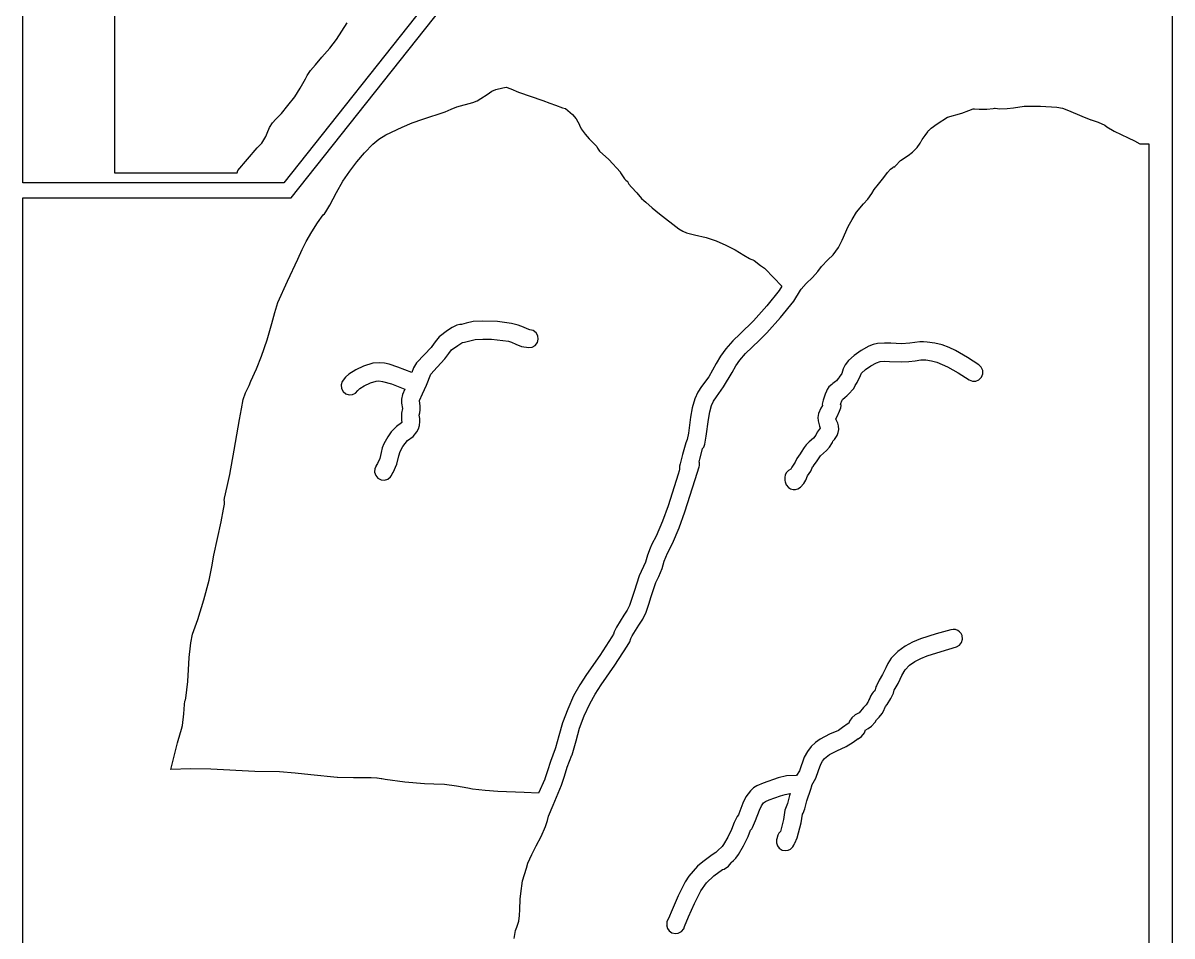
# Model space of a CAD drawing. Extents: x -1 to 629, y 2 to 3679.
# Drawn here: x 132.8 to 439.8, y 1365.2 to 1609 of the extents above; entities that cross this region are included whole.
import ezdxf

# ---------------------------------------------------------------- set-up
doc = ezdxf.new("R2010")
doc.units = 0

msp = doc.modelspace()

# ---------------------------------------------------------------- linework, layer by layer
at = {"layer": 'Calque 1'}
for p, q in [((132.828, 1566.33), (132.828, 2363.48)), ((157.299, 2359.02), (157.299, 1569.02)), ((281.567, 1666.03), (202.541, 1566.33)), ((204.475, 1562.33), (283.493, 1662.02)), ((439.771, 1661.24), (439.771, 1153.48)), ((216.56, 1604.66), (219.40003, 1609.02562)), ((212.647, 1599.92), (214.79409, 1602.31712)), ((214.794, 1602.32), (216.56036, 1604.66156)), ((210.937, 1597.82), (212.647, 1599.92079)), ((208.768, 1595.04), (209.612549, 1596.35498)), ((209.612, 1596.35), (210.9365, 1597.81579)), ((206.877, 1591.59), (208.28379, 1594.09825)), ((208.284, 1594.09), (208.767393, 1595.034561)), ((205.438, 1589.3), (206.87707, 1591.58335)), ((256.787, 1589.96), (258.09, 1590.8)), ((258.09, 1590.8), (259.169, 1591.24)), ((259.169, 1591.24), (261.045, 1591.72)), ((261.045, 1591.72), (261.869, 1591.88)), ((261.869, 1591.88), (261.917, 1591.89)), ((261.914, 1591.9), (263.111, 1591.42)), ((261.917, 1591.89), (261.914, 1591.9)), ((263.111, 1591.42), (265.17, 1590.58)), ((265.17, 1590.58), (271.695, 1588.29)), ((201.853, 1584.87), (203.54236, 1587.00518)), ((203.542, 1587), (205.438, 1589.29923)), ((248.681, 1586.6), (252.987, 1587.82)), ((252.987, 1587.82), (254.143, 1588.28)), ((254.143, 1588.28), (255.145, 1588.83)), ((255.145, 1588.83), (256.787, 1589.96)), ((271.695, 1588.29), (273.605, 1587.65)), ((273.605, 1587.65), (275.071, 1587.09)), ((275.071, 1587.09), (276.944, 1586.39)), ((200.365, 1583.35), (201.85301, 1584.86871)), ((239.65, 1583.32), (245.576, 1585.32)), ((245.576, 1585.32), (247.248, 1586.02)), ((247.248, 1586.02), (248.681, 1586.6)), ((276.944, 1586.39), (277.786, 1586.21)), ((277.786, 1586.21), (279.606, 1584.58)), ((279.606, 1584.58), (280.574, 1583.43)), ((377.076, 1582.12), (379.775, 1583.84)), ((379.775, 1583.84), (383.606, 1584.94)), ((383.606, 1584.94), (385.476, 1585.66)), ((385.476, 1585.66), (386.664, 1586.07)), ((386.664, 1586.07), (386.984, 1586.06)), ((386.984, 1586.06), (388.215, 1586.02)), ((388.215, 1586.02), (389.469, 1585.98)), ((389.469, 1585.98), (389.921, 1585.97)), ((389.921, 1585.97), (390.276, 1585.97)), ((390.276, 1585.97), (390.278, 1585.97)), ((390.278, 1585.97), (391.998, 1586.23)), ((391.998, 1586.23), (392.392, 1586.29)), ((392.392, 1586.29), (392.562, 1586.31)), ((392.562, 1586.31), (392.572, 1586.31)), ((392.572, 1586.31), (393.816, 1586.13)), ((393.816, 1586.13), (395.721, 1586.16)), ((395.721, 1586.16), (397.422, 1586.37)), ((397.422, 1586.37), (400.261, 1586.77)), ((400.261, 1586.77), (402.42, 1586.83)), ((402.42, 1586.83), (402.447, 1586.83)), ((402.447, 1586.83), (404.64, 1586.82)), ((404.64, 1586.82), (404.629, 1586.82)), ((404.629, 1586.82), (408.961, 1586.57)), ((408.961, 1586.57), (410.495, 1586.26)), ((410.495, 1586.26), (412.104, 1585.68)), ((412.104, 1585.68), (415.694, 1584.11)), ((415.694, 1584.11), (418.041, 1583.19)), ((198.046, 1579.61), (198.65798, 1581.07579)), ((198.658, 1581.08), (199.490907, 1582.34206)), ((199.491, 1582.34), (200.364653, 1583.35071)), ((229.766, 1579.12), (234.122, 1581.19)), ((234.122, 1581.19), (236.826, 1582.32)), ((236.826, 1582.32), (239.65, 1583.32)), ((280.574, 1583.43), (281.511, 1581.87)), ((281.511, 1581.87), (281.434, 1581.94)), ((281.434, 1581.94), (281.463, 1581.78)), ((281.463, 1581.78), (281.963, 1580.79)), ((281.963, 1580.79), (283.003, 1579.32)), ((374.861, 1580.43), (375.417, 1580.9)), ((375.417, 1580.9), (377.076, 1582.12)), ((418.041, 1583.19), (418.208, 1583.13)), ((418.208, 1583.13), (420.047, 1582.57)), ((420.047, 1582.57), (421.856, 1581.78)), ((421.856, 1581.78), (422.372, 1581.29)), ((422.372, 1581.29), (424.291, 1580.14)), ((196.657, 1576.97), (197.72777, 1578.74006)), ((197.728, 1578.74), (198.046823, 1579.61577)), ((226.301, 1576.7), (227.899, 1578.01)), ((227.899, 1578.01), (229.766, 1579.12)), ((283.003, 1579.32), (284.083, 1578.1)), ((284.083, 1578.1), (286.091, 1576.06)), ((372.808, 1577.53), (373.054, 1577.89)), ((373.054, 1577.89), (373.816, 1579.01)), ((373.816, 1579.01), (374.501, 1579.99)), ((374.501, 1579.99), (374.726, 1580.31)), ((374.726, 1580.33), (374.861, 1580.43)), ((374.726, 1580.31), (374.726, 1580.33)), ((424.291, 1580.14), (428.064, 1578.37)), ((428.064, 1578.37), (429.757, 1577.57)), ((190.232, 1569.63), (195.39349, 1575.64926)), ((195.393, 1575.65), (196.65638, 1576.96498)), ((224.092, 1574.38), (226.301, 1576.7)), ((286.091, 1576.06), (286.239, 1575.73)), ((286.239, 1575.73), (286.281, 1575.58)), ((286.281, 1575.58), (286.874, 1574.83)), ((286.874, 1574.83), (289.337, 1572.57)), ((370.482, 1574.54), (371.734, 1575.76)), ((371.734, 1575.76), (372.538, 1576.94)), ((372.538, 1576.94), (372.776, 1577.49)), ((372.776, 1577.49), (372.808, 1577.53)), ((429.757, 1577.57), (431.207, 1576.74)), ((431.207, 1576.74), (433.607, 1576.74)), ((433.607, 1576.74), (433.607, 1292.46)), ((220.102, 1569.42), (222.027, 1571.96)), ((222.027, 1571.96), (224.092, 1574.38)), ((289.337, 1572.57), (292.465, 1569.16)), ((365.916, 1570.92), (367.231, 1572.26)), ((367.231, 1572.26), (369.263, 1573.63)), ((369.263, 1573.63), (370.482, 1574.54)), ((157.299, 1569.02), (190.023, 1569.02)), ((190.023, 1569.02), (190.232285, 1569.633833)), ((218.311, 1566.78), (220.102, 1569.42)), ((292.465, 1569.16), (292.38, 1569.21)), ((292.38, 1569.21), (292.465, 1569.04)), ((292.465, 1569.04), (293.012, 1568.19)), ((362.802, 1567.78), (363.735, 1569.06)), ((363.735, 1569.06), (364.585, 1569.95)), ((364.585, 1569.95), (365.209, 1570.44)), ((365.209, 1570.44), (365.323, 1570.5)), ((365.455, 1570.49), (365.322708, 1570.503229)), ((365.455, 1570.49), (365.699, 1570.69)), ((365.699, 1570.69), (365.749, 1570.74)), ((365.749, 1570.74), (365.789, 1570.78)), ((365.789, 1570.78), (365.831, 1570.83)), ((365.831, 1570.83), (365.916, 1570.92)), ((365.831, 1570.83), (365.831, 1570.83)), ((202.541, 1566.33), (132.828, 1566.33)), ((216.605, 1563.73), (218.311, 1566.78)), ((293.012, 1568.19), (293.507, 1567.44)), ((293.507, 1567.44), (293.833, 1567.06)), ((293.833, 1567.06), (294.222, 1566.77)), ((294.222, 1566.77), (294.396, 1566.56)), ((294.396, 1566.56), (294.407, 1566.55)), ((294.407, 1566.55), (294.693, 1565.97)), ((294.693, 1565.97), (295.341, 1565.21)), ((360.227, 1564.6), (361.33, 1565.96)), ((361.33, 1565.96), (362.802, 1567.78)), ((214.782, 1560.37), (216.605, 1563.73)), ((295.341, 1565.21), (296.833, 1563.64)), ((296.833, 1563.64), (298.074, 1562.17)), ((358.494, 1561.97), (359.611, 1563.45)), ((359.611, 1563.45), (360.227, 1564.6)), ((132.828, 1153.48), (132.827735, 1562.33)), ((132.828, 1562.33), (204.475, 1562.33)), ((213.734, 1558.59), (214.782, 1560.37)), ((298.074, 1562.17), (298.659, 1561.58)), ((298.659, 1561.58), (299.18, 1561.21)), ((299.18, 1561.21), (300.9, 1559.66)), ((300.9, 1559.66), (302.876, 1558.07)), ((355.491, 1558.47), (357.38, 1560.69)), ((357.38, 1560.69), (358.494, 1561.97)), ((211.521, 1555.68), (213.025, 1557.76)), ((213.025, 1557.76), (213.03, 1557.76)), ((213.03, 1557.76), (213.348, 1558.05)), ((213.348, 1558.05), (213.734, 1558.59)), ((302.876, 1558.07), (308.014, 1554.02)), ((353.234, 1554.65), (354.285, 1556.58)), ((354.285, 1556.58), (355.491, 1558.47)), ((208.445, 1550.65), (209.992, 1553.26)), ((209.992, 1553.26), (211.521, 1555.68)), ((308.014, 1554.02), (309.062, 1553.39)), ((309.062, 1553.39), (310.118, 1552.96)), ((351.686, 1551.04), (353.234, 1554.65)), ((207.383, 1548.5), (208.445, 1550.65)), ((310.118, 1552.96), (312.179, 1552.46)), ((312.179, 1552.46), (315.346, 1551.78)), ((315.346, 1551.78), (317.978, 1550.82)), ((317.978, 1550.82), (320.548, 1549.7)), ((350.657, 1549.08), (351.686, 1551.04)), ((206.282, 1545.97), (207.383, 1548.5)), ((320.548, 1549.7), (323.037, 1548.43)), ((323.037, 1548.43), (325.429, 1547.02)), ((325.429, 1547.02), (326.913, 1546.11)), ((347.829, 1545.79), (349.239, 1547.14)), ((349.239, 1547.14), (350.657, 1549.08)), ((203.49, 1540.11), (206.282, 1545.97)), ((326.913, 1546.11), (327.265, 1545.94)), ((327.265, 1545.94), (327.808, 1545.79)), ((327.808, 1545.79), (328.154, 1545.6)), ((328.154, 1545.6), (329.803, 1544.22)), ((329.803, 1544.22), (330.901, 1543.56)), ((345.135, 1542.69), (346.154, 1544)), ((346.154, 1544), (347.829, 1545.79)), ((330.901, 1543.56), (331.128, 1543.33)), ((331.128, 1543.33), (335.539, 1538.71)), ((342.026, 1539.46), (343.714, 1541.09)), ((343.714, 1541.09), (345.135, 1542.69)), ((200.948, 1534.35), (203.49, 1540.11)), ((335.539, 1538.71), (334.848, 1537.6)), ((340.526, 1537.69), (340.701, 1537.97)), ((340.701, 1537.97), (342.026, 1539.46)), ((334.848, 1537.6), (331.575, 1533.53)), ((335.179, 1530.36), (338.709, 1534.76)), ((338.709, 1534.76), (340.516, 1537.67)), ((340.516, 1537.67), (340.526, 1537.69)), ((199.324, 1528.77), (200.111, 1531.71)), ((200.111, 1531.71), (200.948, 1534.35)), ((331.575, 1533.53), (327.985, 1529.52)), ((198.03, 1524.41), (199.324, 1528.77)), ((251.244, 1528.9), (249.972, 1528.53)), ((253.093, 1529.27), (251.244, 1528.9)), ((255.611, 1529.41), (253.093, 1529.27)), ((259.59, 1529.27), (255.61, 1529.41)), ((255.61, 1529.41), (255.611, 1529.41)), ((255.611, 1529.41), (255.611, 1529.41)), ((263.32, 1528.8), (259.59, 1529.27)), ((265.102, 1528.35), (263.32, 1528.8)), ((327.985, 1529.52), (324.376, 1526)), ((331.512, 1526.28), (335.179, 1530.36)), ((246.251, 1526.87), (244.032, 1525.2)), ((247.519, 1527.71), (246.251, 1526.87)), ((248.759, 1528.36), (247.519, 1527.71)), ((249.505, 1528.53), (248.759, 1528.36)), ((249.972, 1528.53), (249.505, 1528.53)), ((266.488, 1527.8), (265.102, 1528.35)), ((267.517, 1527.33), (266.488, 1527.8)), ((268.24, 1527.12), (267.517, 1527.33)), ((269.144, 1526.87), (268.24, 1527.12)), ((269.888, 1526.31), (269.144, 1526.87)), ((270.359, 1525.5), (269.888, 1526.31)), ((324.376, 1526), (322.434, 1524.1)), ((329.578, 1524.29), (331.512, 1526.28)), ((196.579, 1520.07), (198.03, 1524.41)), ((242.665, 1523.52), (241.829, 1522.36)), ((243.263, 1524.35), (242.665, 1523.52)), ((244.032, 1525.2), (243.263, 1524.35)), ((247.324, 1521.71), (248.968, 1522.92)), ((248.968, 1522.92), (250.044, 1523.63)), ((250.044, 1523.63), (250.224, 1523.73)), ((250.224, 1523.73), (250.809, 1523.79)), ((250.809, 1523.79), (253.589, 1524.5)), ((253.589, 1524.5), (255.655, 1524.6)), ((255.655, 1524.6), (258, 1524.55)), ((258, 1524.55), (262.501, 1524.07)), ((262.501, 1524.07), (263.337, 1523.75)), ((263.337, 1523.75), (264.492, 1523.21)), ((264.492, 1523.21), (266.012, 1522.65)), ((266.012, 1522.65), (267.935, 1522.33)), ((267.935, 1522.33), (268.88, 1522.46)), ((268.88, 1522.46), (269.674, 1522.92)), ((269.674, 1522.92), (270.237, 1523.65)), ((270.237, 1523.65), (270.483, 1524.57)), ((270.483, 1524.57), (270.359, 1525.5)), ((322.434, 1524.1), (320.558, 1521.96)), ((325.863, 1520.73), (327.657, 1522.47)), ((327.657, 1522.47), (329.578, 1524.29)), ((358.814, 1522.69), (356.764, 1521.54)), ((359.912, 1523.12), (358.814, 1522.69)), ((361.092, 1523.4), (359.912, 1523.12)), ((362.95, 1523.55), (361.092, 1523.4)), ((364.64, 1523.5), (362.95, 1523.55)), ((367.477, 1523.31), (364.64, 1523.5)), ((369.704, 1523.54), (367.477, 1523.31)), ((372.371, 1523.84), (369.704, 1523.54)), ((373.361, 1523.87), (372.371, 1523.84)), ((373.361, 1523.87), (373.361, 1523.87)), ((374.406, 1523.82), (373.361, 1523.87)), ((373.361, 1523.87), (373.361, 1523.87)), ((376.446, 1523.54), (374.406, 1523.82)), ((378.375, 1523.03), (376.446, 1523.54)), ((380.203, 1522.35), (378.375, 1523.03)), ((195.192, 1516.63), (196.579, 1520.07)), ((240.066, 1520.51), (237.986, 1518.22)), ((241.829, 1522.36), (240.066, 1520.51)), ((245.551, 1519.33), (246.563, 1520.72)), ((246.563, 1520.72), (247.324, 1521.71)), ((319.174, 1520), (318.031, 1518.06)), ((320.558, 1521.96), (319.174, 1520)), ((324.294, 1518.97), (325.863, 1520.73)), ((354.896, 1520.23), (353.361, 1518.86)), ((356.764, 1521.54), (354.896, 1520.23)), ((381.941, 1521.54), (380.203, 1522.35)), ((385.172, 1519.67), (381.941, 1521.54)), ((388.143, 1517.75), (385.172, 1519.67)), ((193.701, 1513.36), (195.192, 1516.63)), ((221.702, 1516.35), (219.887, 1515.25)), ((223.79, 1517.37), (221.702, 1516.35)), ((226.258, 1518.13), (223.79, 1517.37)), ((228.077, 1518.27), (226.258, 1518.13)), ((229.379, 1518.15), (228.077, 1518.27)), ((230.626, 1517.88), (229.379, 1518.15)), ((232.952, 1517.11), (230.626, 1517.88)), ((236.688, 1515.72), (232.952, 1517.11)), ((237.17, 1516.92), (236.688, 1515.72)), ((237.986, 1518.22), (237.17, 1516.92)), ((241.772, 1515.27), (243.481, 1517.09)), ((243.481, 1517.09), (245.551, 1519.33)), ((318.031, 1518.06), (316.002, 1514.55)), ((322.241, 1515.69), (323.244, 1517.43)), ((323.244, 1517.43), (324.294, 1518.96)), ((324.294, 1518.96), (324.294, 1518.97)), ((351.943, 1516.67), (351.551, 1515.44)), ((352.454, 1517.7), (351.943, 1516.67)), ((353.361, 1518.86), (352.454, 1517.7)), ((356.795, 1515.51), (357.862, 1516.44)), ((357.862, 1516.44), (359.333, 1517.49)), ((359.333, 1517.49), (360.841, 1518.29)), ((360.841, 1518.29), (361.823, 1518.65)), ((361.823, 1518.65), (362.971, 1518.71)), ((362.971, 1518.71), (364.312, 1518.65)), ((364.312, 1518.65), (367.532, 1518.51)), ((367.532, 1518.51), (369.458, 1518.62)), ((369.458, 1518.62), (371.173, 1518.84)), ((371.173, 1518.84), (372.689, 1519.02)), ((372.689, 1519.02), (374.025, 1519.04)), ((374.025, 1519.04), (375.483, 1518.83)), ((375.483, 1518.83), (376.922, 1518.43)), ((376.922, 1518.43), (379.775, 1517.21)), ((379.775, 1517.21), (382.635, 1515.57)), ((388.829, 1517.09), (388.143, 1517.75)), ((389.194, 1516.24), (388.829, 1517.09)), ((193.225, 1512.25), (193.701, 1513.36)), ((218.104, 1513.25), (217.817, 1512.36)), ((218.938, 1514.4), (218.104, 1513.25)), ((219.887, 1515.25), (218.938, 1514.4)), ((225.646, 1512.93), (227.152, 1513.41)), ((227.152, 1513.41), (227.917, 1513.45)), ((227.917, 1513.45), (228.886, 1513.32)), ((228.886, 1513.32), (231.28, 1512.61)), ((240.644, 1512.28), (241.772, 1515.27)), ((316.002, 1514.55), (314.116, 1511.96)), ((319.95, 1511.83), (322.241, 1515.69)), ((349.837, 1513.31), (349.123, 1512.74)), ((350.152, 1513.45), (349.837, 1513.31)), ((350.615, 1514.07), (350.152, 1513.45)), ((350.734, 1514.17), (350.615, 1514.07)), ((350.853, 1514.44), (350.734, 1514.17)), ((351.551, 1515.44), (350.853, 1514.44)), ((355.705, 1513.04), (356.594, 1514.86)), ((356.594, 1514.86), (356.795, 1515.51)), ((382.635, 1515.57), (385.556, 1513.71)), ((385.556, 1513.71), (386.445, 1513.36)), ((386.445, 1513.36), (387.363, 1513.38)), ((387.363, 1513.38), (388.207, 1513.75)), ((388.207, 1513.75), (388.871, 1514.43)), ((388.871, 1514.43), (389.215, 1515.32)), ((389.215, 1515.32), (389.194, 1516.24)), ((191.662, 1508.46), (192.284, 1510.27)), ((192.284, 1510.27), (193.225, 1512.25)), ((217.817, 1512.36), (217.894, 1511.42)), ((217.894, 1511.42), (218.322, 1510.59)), ((218.322, 1510.59), (219.036, 1509.98)), ((220.861, 1509.77), (221.694, 1510.2)), ((221.694, 1510.2), (222.299, 1510.91)), ((222.299, 1510.91), (222.817, 1511.44)), ((222.817, 1511.44), (224.004, 1512.14)), ((224.004, 1512.14), (225.646, 1512.93)), ((231.28, 1512.61), (234.822, 1511.26)), ((234.822, 1511.26), (234.215, 1509.78)), ((239.577, 1510.02), (240.644, 1512.28)), ((313.129, 1510.4), (312.287, 1508.62)), ((314.116, 1511.96), (313.129, 1510.4)), ((318.063, 1509.17), (319.95, 1511.83)), ((347.472, 1510.72), (347.122, 1509.85)), ((347.665, 1511.14), (347.472, 1510.72)), ((348.107, 1511.81), (347.665, 1511.14)), ((348.879, 1512.45), (348.107, 1511.81)), ((349.123, 1512.74), (348.879, 1512.45)), ((352.94, 1509.46), (353.97, 1510.56)), ((353.97, 1510.56), (354.076, 1510.71)), ((354.076, 1510.71), (354.734, 1511.39)), ((354.734, 1511.39), (355.121, 1512.2)), ((355.121, 1512.2), (355.705, 1513.04)), ((191.158, 1505.95), (191.662, 1508.46)), ((219.036, 1509.98), (219.927, 1509.7)), ((219.927, 1509.7), (220.861, 1509.77)), ((234.215, 1509.78), (233.945, 1508.55)), ((233.945, 1508.55), (233.945, 1507.5)), ((233.945, 1507.5), (234.184, 1506.08)), ((238.748, 1508.2), (239.577, 1510.02)), ((238.946, 1506.68), (238.748, 1508.2)), ((312.287, 1508.62), (311.576, 1506.22)), ((316.753, 1506.91), (317.291, 1507.99)), ((317.291, 1507.99), (318.063, 1509.18)), ((318.063, 1509.18), (318.063, 1509.17)), ((346.593, 1508.32), (346.35, 1507.2)), ((346.35, 1507.2), (346.374, 1506.84)), ((347.122, 1509.85), (346.593, 1508.32)), ((351.218, 1507.03), (351.332, 1507.36)), ((351.305, 1507.14), (351.218, 1507.03)), ((351.348, 1506.87), (351.305, 1507.14)), ((351.332, 1507.36), (351.612, 1508.15)), ((351.612, 1508.15), (351.755, 1508.51)), ((351.755, 1508.51), (352.464, 1509.13)), ((352.464, 1509.13), (352.94, 1509.46)), ((190.708, 1503.17), (191.158, 1505.95)), ((233.931, 1504.78), (233.9, 1502.98)), ((234.179, 1506.04), (233.931, 1504.78)), ((234.19, 1506.06), (234.179, 1506.04)), ((234.184, 1506.08), (234.19, 1506.06)), ((238.701, 1504.25), (238.848, 1504.93)), ((238.812, 1503.44), (238.701, 1504.25)), ((238.848, 1504.93), (238.962, 1505.7)), ((238.962, 1505.7), (238.946, 1506.68)), ((311.576, 1506.22), (311.134, 1503.78)), ((315.925, 1503.16), (316.285, 1505.22)), ((316.285, 1505.22), (316.753, 1506.9)), ((316.753, 1506.9), (316.753, 1506.91)), ((345.371, 1504.69), (345.188, 1503.67)), ((345.948, 1506.13), (345.371, 1504.69)), ((346.374, 1506.84), (345.948, 1506.13)), ((350.345, 1503.94), (350.983, 1505.33)), ((350.983, 1505.33), (351.268, 1506.27)), ((351.268, 1506.27), (351.348, 1506.87)), ((189.247, 1494.97), (190.708, 1503.17)), ((232.592, 1501.29), (231.186, 1499.85)), ((233.909, 1502.25), (232.592, 1501.29)), ((233.9, 1502.98), (233.992, 1502.31)), ((234.017, 1502.33), (233.909, 1502.25)), ((233.992, 1502.31), (234.017, 1502.33)), ((238.464, 1500.6), (238.723, 1501.5)), ((238.723, 1501.5), (238.836, 1502.6)), ((238.836, 1502.6), (238.812, 1503.44)), ((311.134, 1503.78), (310.575, 1499.44)), ((315.298, 1498.69), (315.925, 1503.16)), ((345.188, 1503.67), (345.231, 1502.74)), ((345.231, 1502.74), (345.617, 1501.33)), ((345.617, 1501.33), (345.799, 1500.8)), ((349.993, 1503.34), (350.345, 1503.94)), ((350.096, 1503.05), (349.993, 1503.34)), ((350.485, 1502.12), (350.096, 1503.05)), ((350.665, 1501.41), (350.485, 1502.12)), ((350.723, 1500.5), (350.665, 1501.41)), ((230.259, 1498.47), (229.242, 1496.62)), ((231.186, 1499.85), (230.259, 1498.47)), ((235.567, 1497.52), (237.054, 1498.62)), ((237.054, 1498.62), (238.057, 1499.8)), ((238.057, 1499.8), (238.464, 1500.6)), ((310.575, 1499.44), (310.295, 1497.78)), ((314.936, 1496.58), (315.298, 1498.69)), ((343.961, 1498.15), (342.804, 1497.14)), ((344.611, 1498.93), (343.961, 1498.15)), ((344.969, 1499.78), (344.611, 1498.93)), ((345.799, 1500.8), (344.969, 1499.78)), ((349.588, 1497.79), (350.313, 1498.89)), ((350.313, 1498.89), (350.599, 1499.65)), ((350.599, 1499.65), (350.723, 1500.5)), ((188.12, 1488.41), (189.247, 1494.97)), ((228.809, 1495.54), (228.492, 1494.35)), ((229.242, 1496.62), (228.809, 1495.54)), ((233.621, 1494.6), (234.337, 1495.94)), ((234.337, 1495.94), (235.567, 1497.52)), ((309.869, 1496.86), (308.983, 1493.76)), ((310.295, 1497.78), (309.869, 1496.86)), ((313.613, 1492.57), (314.38, 1495.26)), ((314.38, 1495.26), (314.391, 1495.38)), ((314.391, 1495.38), (314.663, 1495.77)), ((314.663, 1495.77), (314.936, 1496.58)), ((341.487, 1495.66), (340.746, 1494.42)), ((342.048, 1496.39), (341.487, 1495.66)), ((342.804, 1497.14), (342.048, 1496.39)), ((345.895, 1493.46), (347.472, 1494.82)), ((347.472, 1494.82), (348.302, 1495.77)), ((348.302, 1495.77), (349.038, 1496.98)), ((349.038, 1496.98), (349.175, 1497.37)), ((349.175, 1497.37), (349.588, 1497.79)), ((228.18, 1492.72), (227.527, 1491.4)), ((228.492, 1494.35), (228.18, 1492.72)), ((232.687, 1491.21), (233.204, 1493.43)), ((233.204, 1493.43), (233.621, 1494.6)), ((308.983, 1493.76), (308.379, 1491.3)), ((313.428, 1491.81), (313.613, 1492.57)), ((313.528, 1491.59), (313.428, 1491.81)), ((339.262, 1492.08), (339.063, 1491.69)), ((339.531, 1492.74), (339.217, 1491.94)), ((339.217, 1491.94), (339.262, 1492.08)), ((339.955, 1493.38), (339.531, 1492.74)), ((340.415, 1493.97), (339.955, 1493.38)), ((339.955, 1493.38), (339.955, 1493.38)), ((340.746, 1494.42), (340.415, 1493.97)), ((344.188, 1491), (344.781, 1491.81)), ((344.781, 1491.81), (345.895, 1493.46)), ((226.842, 1490), (226.765, 1489.07)), ((226.765, 1489.07), (227.051, 1488.17)), ((227.27, 1490.83), (226.842, 1490)), ((227.12, 1490.63), (227.27, 1490.83)), ((227.214, 1490.81), (227.12, 1490.63)), ((227.527, 1491.4), (227.214, 1490.81)), ((231.475, 1488.6), (231.684, 1489)), ((231.684, 1489), (232.687, 1491.21)), ((308.141, 1489.46), (307.842, 1488.5)), ((308.162, 1489.87), (308.141, 1489.46)), ((308.223, 1490.66), (308.162, 1489.87)), ((308.379, 1491.3), (308.223, 1490.66)), ((312.409, 1487.07), (313.465, 1490.51)), ((313.465, 1490.51), (313.531, 1490.81)), ((313.56, 1491.13), (313.528, 1491.59)), ((313.531, 1490.81), (313.56, 1491.13)), ((336.79, 1489.01), (336.473, 1488.37)), ((337.28, 1489.53), (336.79, 1489.01)), ((337.915, 1489.88), (337.28, 1489.53)), ((338.193, 1490.39), (337.915, 1489.88)), ((339.063, 1491.69), (338.193, 1490.39)), ((342.389, 1488.06), (343.257, 1489.36)), ((343.257, 1489.36), (343.685, 1490.21)), ((343.685, 1490.21), (343.762, 1490.45)), ((343.762, 1490.45), (343.855, 1490.58)), ((343.804, 1490.5), (343.881, 1490.61)), ((343.855, 1490.58), (343.804, 1490.5)), ((343.855, 1490.58), (343.855, 1490.58)), ((343.881, 1490.61), (344.188, 1491)), ((187.331, 1485.21), (188.12, 1488.41)), ((227.051, 1488.17), (227.657, 1487.46)), ((227.657, 1487.46), (228.506, 1487.03)), ((228.506, 1487.03), (229.423, 1486.96)), ((229.423, 1486.96), (230.3, 1487.23)), ((230.3, 1487.23), (231.029, 1487.85)), ((231.029, 1487.85), (231.28, 1488.19)), ((231.274, 1488.22), (231.34, 1488.34)), ((231.28, 1488.19), (231.274, 1488.22)), ((231.34, 1488.34), (231.475, 1488.6)), ((307.842, 1488.5), (305.136, 1480.06)), ((309.663, 1478.51), (312.409, 1487.07)), ((336.473, 1488.37), (336.356, 1487.66)), ((336.356, 1487.66), (336.37, 1486.88)), ((336.37, 1486.88), (336.388, 1486.49)), ((336.388, 1486.49), (336.7, 1485.7)), ((336.7, 1485.7), (337.309, 1484.98)), ((340.529, 1485.05), (341.41, 1486.03)), ((341.41, 1486.03), (341.939, 1486.93)), ((341.939, 1486.93), (342.389, 1488.06)), ((186.667, 1482.09), (187.331, 1485.21)), ((337.309, 1484.98), (337.838, 1484.63)), ((337.838, 1484.63), (338.526, 1484.43)), ((338.526, 1484.43), (339.23, 1484.43)), ((339.23, 1484.43), (339.799, 1484.59)), ((339.799, 1484.59), (340.529, 1485.05)), ((186.424, 1479.22), (186.652, 1480.49)), ((186.566, 1481.49), (186.667, 1482.09)), ((186.626, 1481.33), (186.566, 1481.49)), ((186.67, 1481.02), (186.626, 1481.33)), ((186.652, 1480.49), (186.675, 1480.75)), ((186.675, 1480.75), (186.67, 1481.02)), ((305.136, 1480.06), (303.641, 1475.94)), ((185.779, 1475.83), (186.424, 1479.22)), ((308.102, 1474.21), (309.663, 1478.51)), ((183.839, 1466.93), (185.779, 1475.83)), ((303.641, 1475.94), (301.974, 1471.96)), ((306.326, 1469.98), (308.102, 1474.21)), ((301.974, 1471.96), (300.849, 1469.79)), ((300.326, 1468.75), (299.614, 1466.93)), ((300.849, 1469.79), (300.326, 1468.75)), ((304.117, 1465.31), (304.987, 1467.39)), ((304.987, 1467.39), (306.326, 1469.98)), ((183.298, 1463.76), (183.839, 1466.93)), ((299.098, 1465), (297.415, 1461.36)), ((299.614, 1466.93), (299.098, 1465)), ((303.58, 1463.34), (304.117, 1465.31)), ((182.524, 1460.23), (183.298, 1463.76)), ((297.415, 1461.36), (296.06, 1457.19)), ((301.865, 1459.6), (302.646, 1461.24)), ((302.646, 1461.24), (303.58, 1463.34)), ((181.098, 1454.95), (182.524, 1460.23)), ((300.675, 1455.85), (301.865, 1459.6)), ((179.493, 1449.69), (181.098, 1454.95)), ((296.06, 1457.19), (294.851, 1453.48)), ((300.05, 1453.79), (300.675, 1455.85)), ((294.198, 1452.2), (293.348, 1450.83)), ((294.841, 1453.47), (294.198, 1452.2)), ((294.851, 1453.48), (294.841, 1453.47)), ((299.272, 1451.66), (300.05, 1453.79)), ((178.154, 1445.8), (179.493, 1449.69)), ((293.348, 1450.83), (291.393, 1447.66)), ((297.378, 1448.17), (298.376, 1449.81)), ((298.376, 1449.81), (299.272, 1451.66)), ((177.697, 1443.47), (178.154, 1445.8)), ((290.613, 1445.84), (290.166, 1445.08)), ((290.793, 1446.44), (290.613, 1445.84)), ((291.393, 1447.66), (290.793, 1446.44)), ((295.584, 1445.36), (297.378, 1448.17)), ((376.795, 1445.86), (372.586, 1444.57)), ((380.69, 1446.96), (376.795, 1445.86)), ((381.306, 1447.07), (380.69, 1446.96)), ((381.931, 1447.02), (381.306, 1447.07)), ((382.524, 1446.8), (381.928, 1447.02)), ((381.928, 1447.02), (381.931, 1447.02)), ((383.034, 1446.45), (382.524, 1446.8)), ((383.436, 1445.98), (383.034, 1446.45)), ((383.706, 1445.41), (383.436, 1445.98)), ((177.238, 1439.56), (177.537, 1442.65)), ((177.537, 1442.65), (177.697, 1443.47)), ((290.166, 1445.08), (286.93, 1440.14)), ((294.235, 1442.56), (294.907, 1443.73)), ((294.907, 1443.73), (295.238, 1444.67)), ((295.238, 1444.67), (295.584, 1445.36)), ((370.485, 1443.69), (368.453, 1442.58)), ((372.586, 1444.57), (370.485, 1443.69)), ((382.158, 1442.39), (382.989, 1442.85)), ((382.989, 1442.85), (383.558, 1443.58)), ((383.558, 1443.58), (383.815, 1444.46)), ((383.815, 1444.46), (383.706, 1445.41)), ((286.93, 1440.14), (283.342, 1435.01)), ((290.909, 1437.48), (294.235, 1442.56)), ((366.54, 1441.16), (364.791, 1439.39)), ((368.453, 1442.58), (366.54, 1441.16)), ((372.657, 1439.31), (374.377, 1440.01)), ((374.377, 1440.01), (378.142, 1441.19)), ((378.142, 1441.19), (382.158, 1442.39)), ((177.073, 1436.28), (177.238, 1439.56)), ((287.295, 1432.29), (290.909, 1437.48)), ((363.312, 1436.8), (362.458, 1435.02)), ((363.849, 1437.95), (363.312, 1436.8)), ((363.312, 1436.8), (363.312, 1436.8)), ((364.791, 1439.39), (363.849, 1437.95)), ((368.477, 1436.31), (369.681, 1437.51)), ((369.681, 1437.51), (371.083, 1438.49)), ((371.083, 1438.49), (372.657, 1439.31)), ((176.85, 1433.21), (177.073, 1436.28)), ((283.342, 1435.01), (281.553, 1432.28)), ((361.524, 1433.51), (360.82, 1432)), ((362.458, 1435.02), (361.524, 1433.51)), ((366.728, 1432.83), (367.638, 1434.73)), ((367.638, 1434.73), (368.477, 1436.31)), ((367.638, 1434.73), (367.638, 1434.73)), ((176.308, 1428.67), (176.846, 1433.16)), ((176.846, 1433.16), (176.85, 1433.21)), ((281.553, 1432.28), (279.921, 1429.32)), ((285.636, 1429.77), (287.295, 1432.29)), ((360.222, 1430.59), (359.92, 1430.28)), ((360.436, 1430.96), (360.222, 1430.59)), ((360.592, 1431.25), (360.436, 1430.96)), ((360.685, 1431.73), (360.592, 1431.25)), ((360.82, 1432), (360.685, 1431.73)), ((365.344, 1430.02), (365.49, 1430.48)), ((365.49, 1430.48), (365.558, 1430.85)), ((365.558, 1430.85), (365.783, 1431.3)), ((365.783, 1431.3), (366.596, 1432.59)), ((366.596, 1432.59), (366.728, 1432.83)), ((175.97, 1427.02), (176.057, 1427.92)), ((176.057, 1427.92), (176.202, 1428.27)), ((176.202, 1428.27), (176.308, 1428.67)), ((279.921, 1429.32), (278.339, 1425.8)), ((284.21, 1427.21), (285.636, 1429.77)), ((358.528, 1427.64), (358.097, 1426.94)), ((358.571, 1427.74), (358.528, 1427.64)), ((358.777, 1428.22), (358.571, 1427.74)), ((359.007, 1428.74), (358.777, 1428.22)), ((359.264, 1429.26), (359.007, 1428.74)), ((359.693, 1429.96), (359.264, 1429.26)), ((359.92, 1430.28), (359.693, 1429.96)), ((363.685, 1426.99), (364.63, 1428.63)), ((364.63, 1428.63), (365.344, 1430.02)), ((175.462, 1421.39), (175.806, 1424.53)), ((175.806, 1424.53), (175.97, 1427.02)), ((278.339, 1425.8), (276.979, 1422.15)), ((282.762, 1423.97), (284.21, 1427.21)), ((355.872, 1424.57), (355.174, 1424.21)), ((356.224, 1424.75), (355.872, 1424.57)), ((357.338, 1426.24), (356.224, 1424.75)), ((358.097, 1426.94), (357.338, 1426.24)), ((361.582, 1423.6), (362.315, 1424.58)), ((362.315, 1424.58), (362.791, 1425.43)), ((362.791, 1425.43), (362.913, 1425.67)), ((362.902, 1425.67), (362.973, 1425.84)), ((362.913, 1425.67), (362.902, 1425.67)), ((362.973, 1425.84), (363.177, 1426.3)), ((363.177, 1426.3), (363.251, 1426.47)), ((363.251, 1426.47), (363.685, 1426.99)), ((175.191, 1420.38), (175.462, 1421.39)), ((276.979, 1422.15), (275.989, 1418.65)), ((281.527, 1420.67), (282.762, 1423.97)), ((353.261, 1421.92), (351.737, 1420.83)), ((353.438, 1422.04), (353.261, 1421.92)), ((353.586, 1422.56), (353.438, 1422.04)), ((354.253, 1423.48), (353.586, 1422.56)), ((355.174, 1424.21), (354.253, 1423.48)), ((358.608, 1420.56), (359.513, 1421.24)), ((359.513, 1421.24), (360.436, 1422.3)), ((360.436, 1422.3), (360.849, 1422.93)), ((360.849, 1422.93), (361.582, 1423.6)), ((174.313, 1417.39), (174.761, 1418.91)), ((174.761, 1418.91), (175.191, 1420.38)), ((275.989, 1418.65), (275.092, 1415.45)), ((280.598, 1417.29), (281.527, 1420.67)), ((348.286, 1419.05), (345.799, 1417.76)), ((350.647, 1420.11), (348.286, 1419.05)), ((351.737, 1420.83), (350.647, 1420.11)), ((355.904, 1417.81), (356.843, 1418.5)), ((356.843, 1418.5), (357.584, 1419.46)), ((357.584, 1419.46), (357.896, 1420.21)), ((357.896, 1420.21), (357.946, 1420.24)), ((357.946, 1420.24), (358.608, 1420.56)), ((172.292, 1409.68), (174.135, 1416.8)), ((174.135, 1416.8), (174.313, 1417.39)), ((275.005, 1415.14), (273.708, 1411.8)), ((275.092, 1415.45), (275.005, 1415.14)), ((279.521, 1413.57), (280.598, 1417.29)), ((343.392, 1415.81), (342.355, 1414.49)), ((344.561, 1416.9), (343.392, 1415.81)), ((345.799, 1417.76), (344.561, 1416.9)), ((350.268, 1414.66), (352.718, 1415.78)), ((352.718, 1415.78), (354.599, 1416.93)), ((354.599, 1416.93), (355.901, 1417.92)), ((355.901, 1417.92), (355.766, 1417.79)), ((355.766, 1417.79), (355.904, 1417.81)), ((278.238, 1410.26), (279.479, 1413.46)), ((279.479, 1413.46), (279.521, 1413.57)), ((341.516, 1412.91), (340.225, 1409.33)), ((342.355, 1414.49), (341.516, 1412.91)), ((346.379, 1411.91), (346.9, 1412.58)), ((346.9, 1412.58), (348.294, 1413.67)), ((348.294, 1413.67), (350.268, 1414.66)), ((177.612, 1409.8), (172.292, 1409.68)), ((182.993, 1409.71), (177.612, 1409.8)), ((194.757, 1409.08), (182.993, 1409.71)), ((201.321, 1409.03), (194.757, 1409.08)), ((205.562, 1408.7), (201.321, 1409.03)), ((272.925, 1409.33), (272.214, 1407.13)), ((273.708, 1411.8), (272.925, 1409.33)), ((277.487, 1407.89), (278.238, 1410.26)), ((340.225, 1409.33), (339.473, 1408.06)), ((344.58, 1407.32), (345.373, 1409.39)), ((345.373, 1409.39), (345.94, 1411.05)), ((345.94, 1411.05), (346.379, 1411.91)), ((209.716, 1408.2), (205.562, 1408.7)), ((216.795, 1407.5), (209.716, 1408.2)), ((216.827, 1407.5), (216.795, 1407.5)), ((216.838, 1407.51), (216.827, 1407.5)), ((221.124, 1407.46), (216.838, 1407.51)), ((225.833, 1407.46), (221.124, 1407.46)), ((227.333, 1407.38), (225.833, 1407.46)), ((227.417, 1407.37), (227.333, 1407.38)), ((228.526, 1407.14), (227.417, 1407.37)), ((228.53, 1407.14), (228.526, 1407.14)), ((228.68, 1407.12), (228.53, 1407.14)), ((229.571, 1406.97), (228.68, 1407.12)), ((234.839, 1406.27), (229.571, 1406.97)), ((240.043, 1405.78), (234.839, 1406.27)), ((272.2, 1407.1), (270.547, 1403.3)), ((272.214, 1407.13), (272.2, 1407.1)), ((276.685, 1405.44), (277.487, 1407.89)), ((330.538, 1406.04), (328.871, 1405.32)), ((334.541, 1407.46), (330.538, 1406.04)), ((336.809, 1407.95), (334.541, 1407.46)), ((339.396, 1408.08), (336.809, 1407.95)), ((339.473, 1408.06), (339.396, 1408.08)), ((343.545, 1405.43), (344.58, 1407.32)), ((242.539, 1405.76), (240.043, 1405.78)), ((245.455, 1405.66), (242.539, 1405.76)), ((248.674, 1405.2), (245.455, 1405.66)), ((251.687, 1404.64), (248.674, 1405.2)), ((252.918, 1404.43), (251.687, 1404.64)), ((256.28, 1404.02), (252.918, 1404.43)), ((259.694, 1403.77), (256.28, 1404.02)), ((266.686, 1403.51), (259.694, 1403.77)), ((270.547, 1403.3), (266.686, 1403.51)), ((274.42, 1400.13), (276.685, 1405.44)), ((327.133, 1403.99), (325.921, 1402.35)), ((327.985, 1404.75), (327.133, 1403.99)), ((328.871, 1405.32), (327.985, 1404.75)), ((335.155, 1402.61), (336.47, 1403)), ((336.47, 1403), (337.796, 1403.23)), ((337.629, 1402.75), (337.087, 1400.54)), ((337.796, 1403.23), (337.629, 1402.75)), ((342.204, 1401.3), (343.31, 1404.43)), ((343.31, 1404.43), (343.54, 1405.27)), ((343.54, 1405.27), (343.545, 1405.43)), ((273.2, 1397.19), (274.42, 1400.13)), ((325.109, 1400.69), (324.069, 1397.83)), ((325.921, 1402.35), (325.109, 1400.69)), ((329.61, 1398.83), (330.112, 1399.92)), ((330.112, 1399.92), (330.663, 1400.73)), ((330.663, 1400.73), (331.186, 1401.14)), ((331.186, 1401.14), (332.147, 1401.51)), ((332.147, 1401.51), (335.155, 1402.61)), ((336.846, 1400.14), (336.383, 1398.83)), ((337.087, 1400.54), (336.846, 1400.14)), ((341.669, 1399.11), (342.204, 1401.3)), ((272.899, 1396.04), (273.2, 1397.19)), ((323.434, 1396.72), (322.834, 1395.48)), ((323.643, 1397.1), (323.434, 1396.72)), ((323.937, 1397.51), (323.643, 1397.1)), ((324.069, 1397.83), (323.937, 1397.51)), ((328.506, 1396), (329.61, 1398.83)), ((336.383, 1398.83), (335.986, 1396.29)), ((336.383, 1398.83), (336.383, 1398.83)), ((340.698, 1395.38), (341.047, 1397.69)), ((341.047, 1397.69), (341.219, 1397.95)), ((341.219, 1397.95), (341.669, 1399.11)), ((271.224, 1391.78), (272.401, 1394.45)), ((272.401, 1394.45), (272.899, 1396.04)), ((322.138, 1393.65), (321.13, 1391.61)), ((322.834, 1395.48), (322.138, 1393.65)), ((327.165, 1393.41), (327.376, 1393.59)), ((327.376, 1393.59), (327.541, 1393.81)), ((327.541, 1393.81), (327.744, 1394.17)), ((327.744, 1394.17), (328.506, 1396)), ((335.986, 1396.29), (335.179, 1393.1)), ((339.669, 1391.36), (340.698, 1395.38)), ((269.954, 1389.29), (271.224, 1391.78)), ((321.13, 1391.61), (319.936, 1389.62)), ((325.334, 1389.29), (326.546, 1391.76)), ((326.546, 1391.76), (327.165, 1393.41)), ((334.115, 1390.51), (334.1, 1390.1)), ((334.16, 1390.88), (334.115, 1390.51)), ((334.232, 1391.16), (334.16, 1390.88)), ((334.433, 1392.07), (334.232, 1391.16)), ((334.737, 1392.63), (334.433, 1392.07)), ((335.179, 1393.1), (334.737, 1392.63)), ((339.031, 1390.01), (339.669, 1391.36)), ((268.734, 1386.94), (269.954, 1389.29)), ((317.952, 1387.45), (316.968, 1386.85)), ((318.412, 1388), (317.952, 1387.45)), ((319.592, 1389.11), (318.412, 1388)), ((318.412, 1388), (318.412, 1388)), ((319.603, 1389.12), (319.592, 1389.11)), ((319.936, 1389.62), (319.603, 1389.12)), ((323.945, 1386.98), (325.334, 1389.29)), ((334.1, 1390.1), (334.393, 1389.27)), ((334.393, 1389.27), (334.854, 1388.66)), ((334.854, 1388.66), (335.658, 1388.15)), ((335.658, 1388.15), (336.547, 1387.99)), ((336.547, 1387.99), (337.206, 1388.1)), ((337.206, 1388.1), (337.896, 1388.4)), ((337.896, 1388.4), (338.164, 1388.65)), ((338.164, 1388.65), (338.494, 1389.03)), ((338.494, 1389.03), (338.717, 1389.4)), ((338.717, 1389.4), (338.963, 1389.9)), ((338.955, 1389.92), (339.031, 1390.01)), ((338.963, 1389.9), (338.955, 1389.92)), ((267.321, 1383.34), (267.718, 1384.66)), ((267.718, 1384.66), (268.734, 1386.94)), ((314.417, 1385.02), (313.049, 1383.84)), ((316.968, 1386.85), (314.417, 1385.02)), ((321.265, 1383.87), (322.037, 1384.73)), ((321.987, 1384.8), (322.598, 1385.37)), ((322.098, 1384.88), (321.987, 1384.8)), ((322.037, 1384.73), (322.098, 1384.88)), ((322.598, 1385.37), (323.212, 1385.99)), ((323.212, 1385.99), (323.945, 1386.98)), ((266.284, 1379.9), (267.321, 1383.34)), ((311.814, 1382.54), (310.713, 1381.13)), ((313.049, 1383.84), (311.814, 1382.54)), ((317.365, 1381.23), (319.704, 1382.9)), ((319.704, 1382.9), (320.119, 1383.06)), ((320.119, 1383.06), (321.265, 1383.87)), ((265.845, 1376.52), (266.284, 1379.9)), ((309.75, 1379.62), (307.845, 1375.89)), ((310.713, 1381.13), (309.75, 1379.62)), ((313.915, 1377.23), (315.444, 1379.41)), ((315.444, 1379.41), (317.365, 1381.23)), ((265.649, 1375.02), (265.845, 1376.52)), ((307.845, 1375.89), (306.22, 1372.15)), ((312.2, 1373.87), (313.915, 1377.23)), ((265.483, 1370.7), (265.583, 1372.28)), ((265.583, 1372.28), (265.649, 1375.02)), ((306.22, 1372.15), (305.268, 1369.85)), ((310.652, 1370.31), (312.2, 1373.87)), ((264.758, 1367.5), (265.252, 1369.12)), ((265.252, 1369.12), (265.483, 1370.7)), ((304.853, 1369.03), (304.776, 1368.12)), ((305.268, 1369.85), (304.853, 1369.03)), ((309.583, 1367.74), (310.652, 1370.31)), ((264.002, 1364.54), (264.395, 1366.64)), ((264.395, 1366.64), (264.758, 1367.5)), ((304.776, 1368.12), (304.755, 1368.2)), ((304.755, 1368.2), (304.776, 1368.08)), ((304.776, 1368.08), (304.776, 1368.12)), ((304.776, 1368.12), (304.776, 1368.07)), ((304.776, 1368.08), (304.781, 1367.79)), ((304.776, 1368.07), (304.776, 1368.08)), ((304.776, 1368.08), (304.776, 1368.08)), ((304.781, 1367.79), (305.001, 1367.18)), ((305.001, 1367.18), (305.411, 1366.59)), ((305.411, 1366.59), (306.173, 1366.03)), ((306.173, 1366.03), (307.117, 1365.82)), ((307.117, 1365.82), (307.879, 1365.91)), ((307.879, 1365.91), (308.75, 1366.4)), ((308.75, 1366.4), (309.321, 1367.06)), ((309.321, 1367.06), (309.583, 1367.74))]:
    msp.add_line(p, q, dxfattribs=at)

doc.saveas('drawing.dxf')
